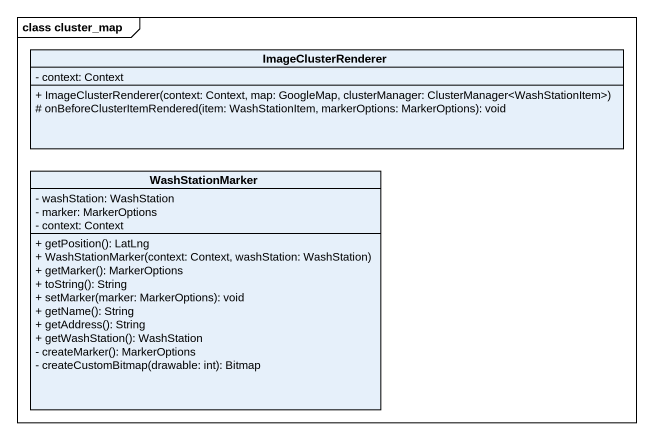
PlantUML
@startuml
mainframe class cluster_map
hide circle
hide empty members
skinparam classAttributeIconSize 0
class ImageClusterRenderer {
  - context: Context
  + ImageClusterRenderer(context: Context, map: GoogleMap, clusterManager: ClusterManager<WashStationItem>)
  # onBeforeClusterItemRendered(item: WashStationItem, markerOptions: MarkerOptions): void
}
class WashStationMarker {
  - washStation: WashStation
  - marker: MarkerOptions
  - context: Context
  + getPosition(): LatLng
  + WashStationMarker(context: Context, washStation: WashStation)
  + getMarker(): MarkerOptions
  + toString(): String
  + setMarker(marker: MarkerOptions): void
  + getName(): String
  + getAddress(): String
  + getWashStation(): WashStation
  - createMarker(): MarkerOptions
  - createCustomBitmap(drawable: int): Bitmap
}
@enduml
